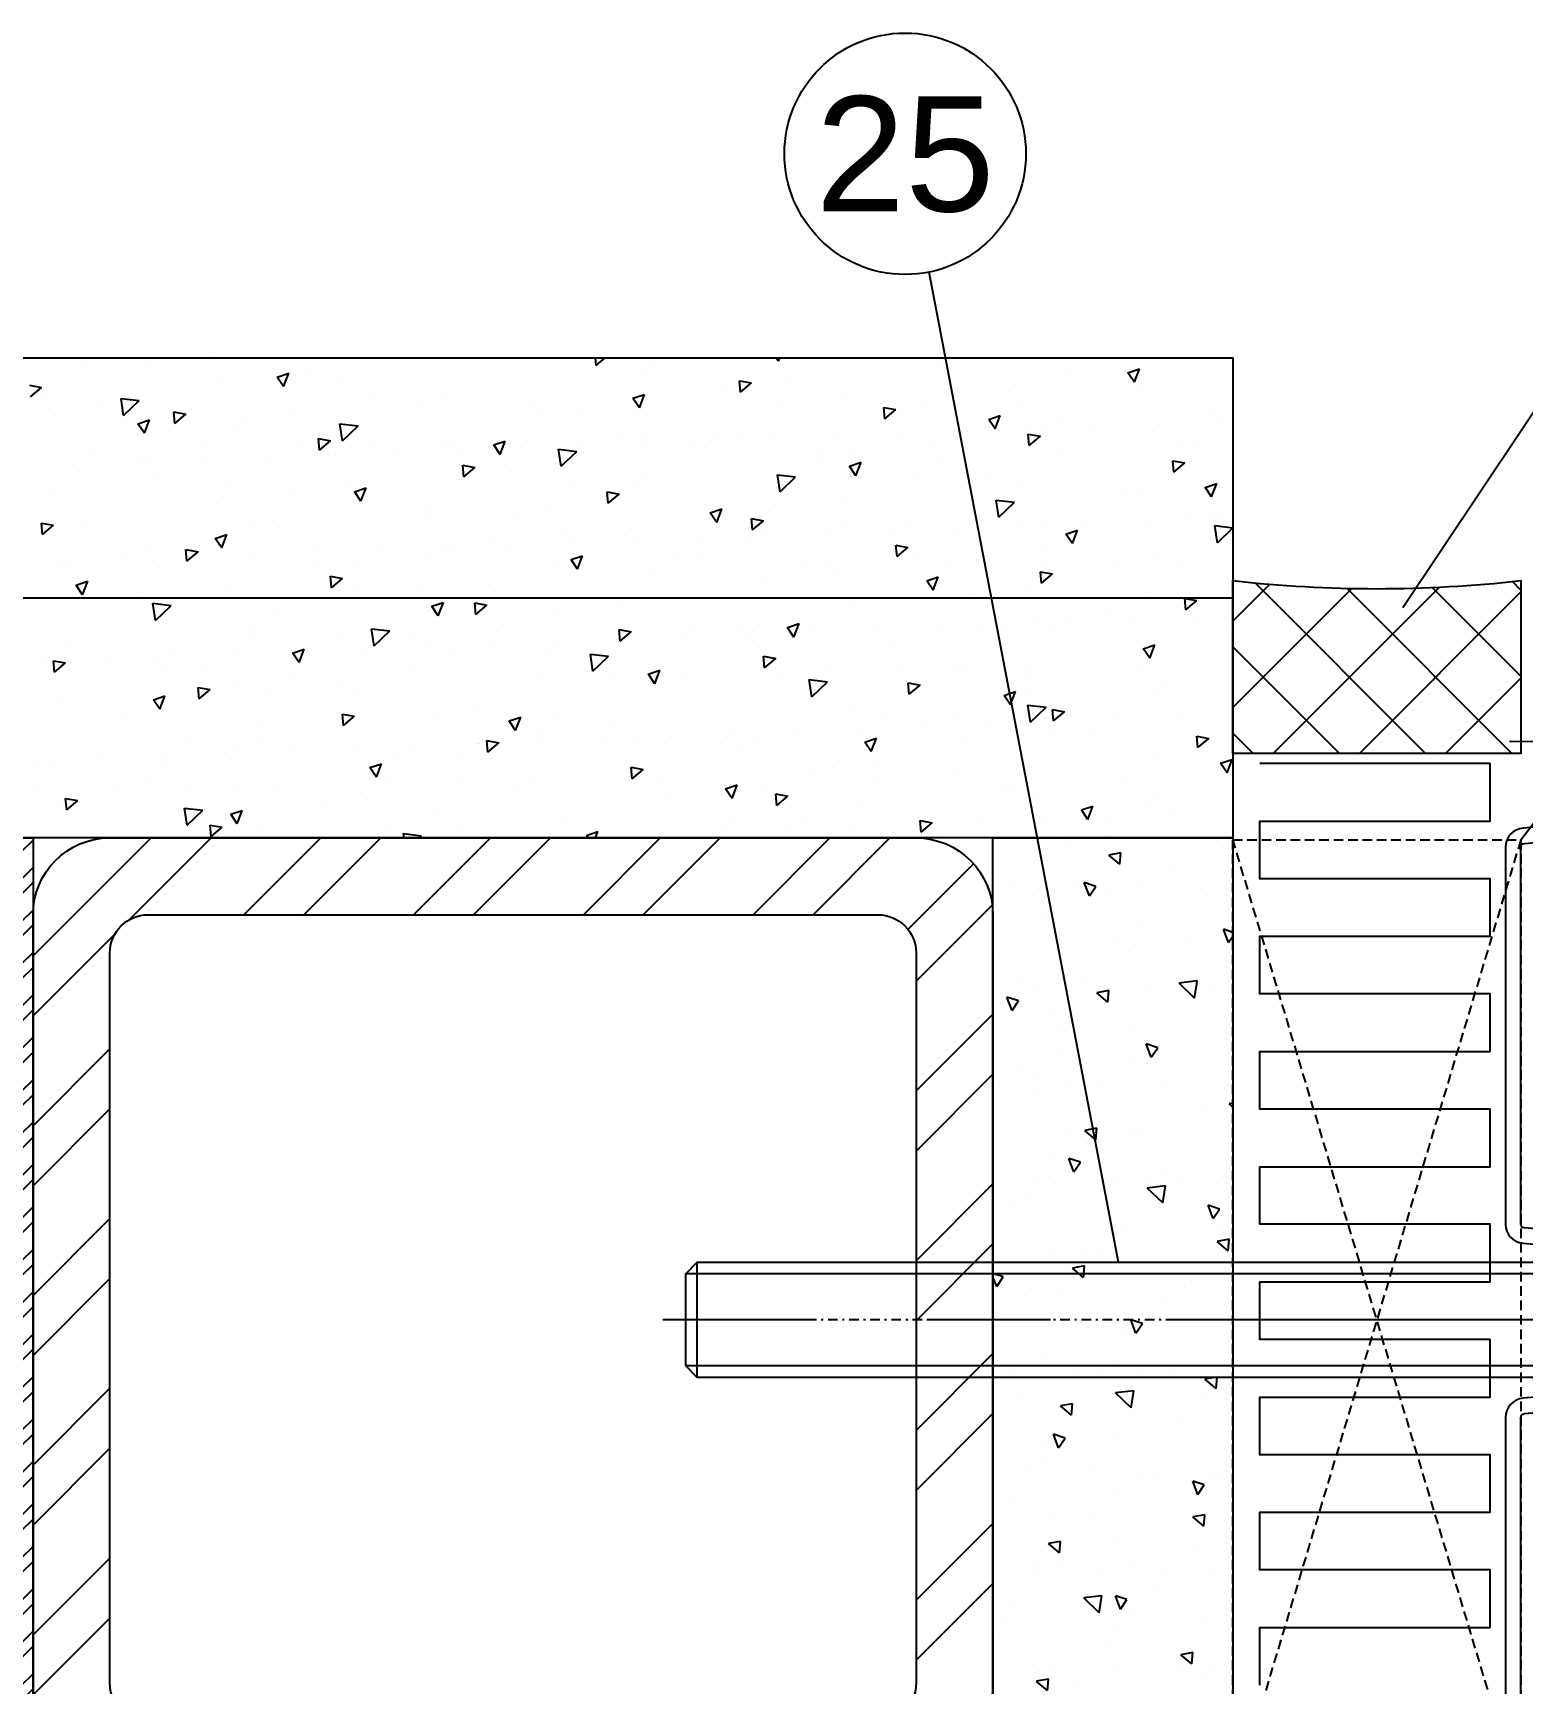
# Model space of a CAD drawing. Header units: millimetres. Extents: x -1821 to 14707, y -2864 to 1473.
# Drawn here: x 6688.3 to 6766, y -1244.8 to -1158.8 of the extents above; entities that cross this region are included whole.
import ezdxf
from ezdxf.enums import TextEntityAlignment as Align

# ---------------------------------------------------------------- set-up
doc = ezdxf.new("R2010")
doc.units = ezdxf.units.MM
for name, pattern in [('AUSGEZOGEN', [0]), ('CENTER', [50.8, 31.75, -6.35, 6.35, -6.35]), ('DASHDOT', [1, 0.5, -0.25, 0, -0.25]), ('GESTRICHELT', [0.75, 0.5, -0.25]), ('VERDECKT', [9.525, 6.35, -3.175])]:
    doc.linetypes.add(name, pattern=pattern)
for name, color, linetype in [('00TXT', 7, 'AUSGEZOGEN'), ('CENT_18', 3, 'CENTER'), ('CENT_25', 2, 'DASHDOT'), ('CONST18', 3, 'Continuous'), ('CONST25', 2, 'Continuous'), ('CONST35', 7, 'Continuous'), ('DICHT_PAR', 3, 'Continuous'), ('HIDE_18', 3, 'VERDECKT'), ('HIDE_25', 2, 'GESTRICHELT')]:
    doc.layers.add(name, color=color, linetype=linetype)
doc.styles.add('SWISS', font='swiss.ttf')

# ---------------------------------------------------------------- blocks, each defined once
blk = doc.blocks.new('*X26')
at = {"color": 0}
for p, q in [((385.679, 70.815), (381.679, 74.815)), ((388.804, 70.815), (384.804, 74.815)), ((394.518, 70.815), (390.518, 74.815)), ((397.643, 70.815), (393.643, 74.815)), ((403.357, 70.815), (399.357, 74.815)), ((406.482, 70.815), (402.482, 74.815)), ((412.196, 70.815), (408.196, 74.815)), ((415.321, 70.815), (411.321, 74.815)), ((421.295, 70.554), (417.035, 74.815)), ((426.308, 68.667), (420.16, 74.815)), ((380.733, 70.048), (377.314, 73.467)), ((380.308, 67.347), (376.34, 71.316)), ((426.308, 65.542), (422.047, 69.802)), ((380.308, 61.634), (376.308, 65.634)), ((426.308, 59.828), (422.308, 63.828)), ((380.308, 58.509), (376.308, 62.509)), ((426.308, 56.703), (422.308, 60.703)), ((380.308, 52.795), (376.308, 56.795)), ((426.308, 50.989), (422.308, 54.989)), ((380.308, 49.67), (376.308, 53.67)), ((426.308, 47.864), (422.308, 51.864)), ((380.308, 43.956), (376.308, 47.956)), ((426.308, 42.15), (422.308, 46.15)), ((380.308, 40.831), (376.308, 44.831)), ((426.308, 39.025), (422.308, 43.025)), ((380.308, 35.117), (376.308, 39.117)), ((426.308, 33.311), (422.308, 37.311)), ((380.308, 31.992), (376.308, 35.992)), ((426.308, 30.186), (422.308, 34.186)), ((381.771, 24.815), (376.308, 30.278)), ((424.96, 25.821), (421.541, 29.24)), ((387.485, 24.815), (383.485, 28.815)), ((390.61, 24.815), (386.61, 28.815)), ((396.324, 24.815), (392.324, 28.815)), ((399.449, 24.815), (395.449, 28.815)), ((405.163, 24.815), (401.163, 28.815)), ((408.288, 24.815), (404.288, 28.815)), ((414.002, 24.815), (410.002, 28.815)), ((417.127, 24.815), (413.127, 28.815)), ((422.809, 24.847), (418.84, 28.815))]:
    blk.add_line(p, q, dxfattribs=at)
blk = doc.blocks.new('*X30')
at = {"color": 0}
for p, q in [((246.09, 86.341), (246.09, 86.341)), ((249.44, 86.326), (249.415, 86.393)), ((249.44, 86.326), (249.485, 86.393)), ((253.242, 86.232), (253.051, 86.393)), ((253.242, 86.232), (253.256, 86.393)), ((261.184, 86.354), (261.184, 86.354)), ((242.028, 85.885), (241.921, 86.165)), ((242.163, 86.084), (241.921, 86.165)), ((241.949, 86.092), (241.949, 86.092)), ((242.028, 85.885), (242.163, 86.084)), ((243.395, 86.041), (243.395, 86.041)), ((251.998, 86.285), (251.998, 86.285)), ((252.302, 86.123), (252.302, 86.123)), ((259.222, 86.066), (259.222, 86.066)), ((259.752, 85.794), (259.645, 86.074)), ((259.887, 85.993), (259.645, 86.074)), ((259.752, 85.794), (259.886, 85.993)), ((262.516, 86.305), (262.516, 86.305)), ((263.847, 86.257), (263.847, 86.257)), ((241.923, 85.781), (241.923, 85.781)), ((244.504, 85.845), (244.504, 85.845)), ((249.174, 85.873), (249.174, 85.873)), ((250.254, 85.916), (250.003, 85.87)), ((250.233, 85.677), (250.003, 85.87)), ((250.233, 85.677), (250.254, 85.916)), ((250.62, 85.822), (250.62, 85.822)), ((256.398, 85.654), (256.398, 85.654)), ((258.502, 85.888), (258.502, 85.888)), ((261.084, 85.952), (261.084, 85.952)), ((264.714, 85.669), (264.714, 85.669)), ((265.047, 85.822), (264.796, 85.776)), ((265.026, 85.583), (264.796, 85.776)), ((244.386, 85.376), (244.386, 85.376)), ((246.351, 85.452), (246.351, 85.452)), ((247.245, 85.361), (246.995, 85.315)), ((247.224, 85.122), (246.995, 85.315)), ((247.224, 85.122), (247.245, 85.361)), ((248.134, 85.562), (248.134, 85.562)), ((249.451, 85.365), (249.451, 85.365)), ((252.341, 85.353), (252.233, 85.633)), ((252.475, 85.552), (252.233, 85.633)), ((252.341, 85.353), (252.475, 85.552)), ((254.335, 85.327), (254.335, 85.327)), ((254.516, 85.353), (254.516, 85.353)), ((256.916, 85.392), (256.916, 85.392)), ((257.844, 85.603), (257.844, 85.603)), ((259.582, 85.341), (259.582, 85.341)), ((263.141, 85.55), (262.761, 85.506)), ((263.086, 85.194), (262.761, 85.506)), ((263.086, 85.194), (263.141, 85.55)), ((263.623, 85.435), (263.623, 85.435)), ((264.647, 85.329), (264.647, 85.329)), ((240.179, 85.055), (240.179, 85.055)), ((240.337, 85.285), (240.337, 85.285)), ((241.511, 85.006), (241.511, 85.006)), ((242.842, 84.957), (242.842, 84.957)), ((243.527, 85.04), (243.527, 85.04)), ((243.967, 85.002), (243.967, 85.002)), ((244.929, 84.912), (244.821, 85.192)), ((245.063, 85.111), (244.821, 85.192)), ((244.929, 84.912), (245.063, 85.111)), ((244.973, 84.989), (244.973, 84.989)), ((253.575, 85.233), (253.575, 85.233)), ((258.582, 85.019), (258.203, 84.975)), ((258.527, 84.664), (258.203, 84.975)), ((258.527, 84.664), (258.582, 85.02)), ((260.546, 85.109), (260.546, 85.109)), ((260.8, 85.014), (260.8, 85.014)), ((262.038, 85.267), (261.787, 85.221)), ((262.017, 85.028), (261.787, 85.221)), ((262.017, 85.028), (262.038, 85.267)), ((262.653, 84.821), (262.545, 85.101)), ((262.787, 85.02), (262.545, 85.101)), ((262.653, 84.821), (262.787, 85.02)), ((240.704, 84.618), (240.704, 84.618)), ((244.237, 84.806), (243.986, 84.76)), ((244.216, 84.567), (243.986, 84.76)), ((244.174, 84.909), (244.174, 84.909)), ((244.216, 84.567), (244.237, 84.806)), ((245.505, 84.86), (245.505, 84.86)), ((246.837, 84.812), (246.837, 84.812)), ((248.168, 84.763), (248.168, 84.763)), ((249.5, 84.714), (249.5, 84.714)), ((250.167, 84.767), (250.167, 84.767)), ((250.751, 84.821), (250.751, 84.821)), ((250.832, 84.666), (250.832, 84.666)), ((252.163, 84.617), (252.163, 84.617)), ((252.197, 84.77), (252.197, 84.77)), ((252.749, 84.831), (252.749, 84.831)), ((255.241, 84.38), (255.134, 84.66)), ((255.375, 84.579), (255.134, 84.66)), ((259.029, 84.712), (258.779, 84.666)), ((259.008, 84.473), (258.779, 84.666)), ((259.008, 84.473), (259.029, 84.712)), ((241.121, 84.583), (241.121, 84.583)), ((243.508, 84.418), (243.508, 84.418)), ((246.186, 84.571), (246.186, 84.571)), ((247.929, 84.399), (247.929, 84.399)), ((248.573, 84.406), (248.573, 84.406)), ((248.581, 84.27), (248.581, 84.27)), ((251.252, 84.56), (251.252, 84.56)), ((253.495, 84.568), (253.495, 84.568)), ((253.638, 84.394), (253.638, 84.394)), ((254.024, 84.489), (253.644, 84.445)), ((253.969, 84.134), (253.644, 84.445)), ((253.969, 84.134), (254.024, 84.489)), ((254.826, 84.52), (254.826, 84.52)), ((255.241, 84.38), (255.375, 84.579)), ((256.158, 84.471), (256.158, 84.471)), ((256.317, 84.548), (256.317, 84.548)), ((256.379, 84.548), (256.379, 84.548)), ((257.489, 84.422), (257.489, 84.422)), ((257.976, 84.602), (257.976, 84.602)), ((258.703, 84.383), (258.703, 84.383)), ((258.821, 84.374), (258.821, 84.374)), ((259.422, 84.551), (259.422, 84.551)), ((260.153, 84.325), (260.153, 84.325)), ((261.382, 84.536), (261.382, 84.536)), ((261.484, 84.277), (261.484, 84.277)), ((262.58, 84.313), (262.58, 84.313)), ((263.769, 84.371), (263.769, 84.371)), ((241.228, 84.251), (240.977, 84.205)), ((241.207, 84.012), (240.977, 84.205)), ((241.207, 84.012), (241.228, 84.251)), ((245.105, 83.988), (245.105, 83.988)), ((246, 84.206), (246, 84.206)), ((246.551, 83.937), (246.551, 83.937)), ((247.83, 83.939), (247.722, 84.219)), ((247.964, 84.137), (247.722, 84.219)), ((247.83, 83.939), (247.964, 84.138)), ((249.465, 83.959), (249.085, 83.915)), ((249.41, 83.603), (249.465, 83.959)), ((252.211, 83.988), (252.211, 83.988)), ((255.153, 84.18), (255.153, 84.18)), ((256.021, 84.157), (255.77, 84.111)), ((256, 83.918), (255.77, 84.111)), ((256, 83.918), (256.021, 84.157)), ((262.378, 83.961), (262.378, 83.961)), ((262.816, 84.228), (262.816, 84.228)), ((264.147, 84.179), (264.147, 84.179)), ((240.418, 83.498), (240.31, 83.778)), ((240.552, 83.696), (240.31, 83.777)), ((240.418, 83.498), (240.552, 83.697)), ((241.833, 83.645), (241.833, 83.645)), ((244.414, 83.71), (244.414, 83.71)), ((249.41, 83.603), (249.085, 83.915)), ((252.329, 83.769), (252.329, 83.769)), ((253.012, 83.602), (252.761, 83.556)), ((252.991, 83.363), (253.012, 83.602)), ((253.775, 83.718), (253.775, 83.718)), ((258.142, 83.407), (258.034, 83.687)), ((258.276, 83.605), (258.034, 83.686)), ((258.142, 83.407), (258.276, 83.606)), ((258.412, 83.752), (258.412, 83.752)), ((260.993, 83.817), (260.993, 83.817)), ((242.282, 83.566), (242.282, 83.566)), ((244.907, 83.429), (244.527, 83.384)), ((244.852, 83.073), (244.527, 83.385)), ((244.852, 83.073), (244.907, 83.429)), ((248.044, 83.427), (248.044, 83.427)), ((249.506, 83.347), (249.506, 83.347)), ((250.73, 82.965), (250.623, 83.246)), ((250.864, 83.164), (250.623, 83.245)), ((252.991, 83.363), (252.761, 83.556)), ((256.826, 83.256), (256.826, 83.256)), ((259.553, 83.55), (259.553, 83.55)), ((260.999, 83.499), (260.999, 83.499)), ((264.624, 83.534), (264.624, 83.534)), ((240.348, 82.898), (239.974, 82.855)), ((240.246, 83.149), (240.246, 83.149)), ((240.293, 82.543), (240.348, 82.898)), ((240.435, 83.034), (240.435, 83.034)), ((240.904, 83.103), (240.904, 83.103)), ((241.767, 82.986), (241.767, 82.986)), ((243.098, 82.937), (243.098, 82.937)), ((244.787, 83.044), (244.787, 83.044)), ((246.682, 82.935), (246.682, 82.935)), ((250.003, 83.047), (249.752, 83.001)), ((249.982, 82.808), (249.752, 83.001)), ((249.852, 83.032), (249.852, 83.032)), ((249.982, 82.808), (250.003, 83.047)), ((250.73, 82.965), (250.864, 83.164)), ((254.245, 83.192), (254.245, 83.192)), ((254.917, 83.02), (254.917, 83.02)), ((256.731, 83.128), (256.731, 83.128)), ((259.982, 83.008), (259.982, 83.008)), ((260.456, 82.973), (260.456, 82.973)), ((263.955, 82.909), (263.955, 82.909)), ((264.796, 82.953), (264.545, 82.907)), ((264.775, 82.714), (264.545, 82.907)), ((264.775, 82.714), (264.796, 82.953)), ((240.293, 82.543), (239.974, 82.849)), ((243.318, 82.524), (243.211, 82.804)), ((243.453, 82.723), (243.211, 82.804)), ((243.318, 82.524), (243.453, 82.723)), ((243.877, 82.867), (243.877, 82.867)), ((244.43, 82.888), (244.43, 82.888)), ((245.761, 82.84), (245.761, 82.84)), ((247.093, 82.791), (247.093, 82.791)), ((248.128, 82.884), (248.128, 82.884)), ((248.424, 82.742), (248.424, 82.742)), ((249.756, 82.694), (249.756, 82.694)), ((250.077, 82.631), (250.077, 82.631)), ((251.088, 82.645), (251.088, 82.645)), ((252.419, 82.597), (252.419, 82.597)), ((252.659, 82.696), (252.659, 82.696)), ((253.751, 82.548), (253.751, 82.548)), ((253.907, 82.716), (253.907, 82.716)), ((255.353, 82.665), (255.353, 82.665)), ((261.042, 82.433), (260.935, 82.713)), ((261.177, 82.632), (260.935, 82.713)), ((261.042, 82.433), (261.177, 82.632)), ((241.522, 82.25), (241.522, 82.25)), ((243.86, 82.514), (243.86, 82.514)), ((246.587, 82.239), (246.587, 82.239)), ((246.994, 82.492), (246.744, 82.446)), ((246.973, 82.253), (246.744, 82.446)), ((246.973, 82.253), (246.994, 82.492)), ((251.084, 82.295), (251.084, 82.295)), ((251.652, 82.227), (251.652, 82.227)), ((253.631, 81.992), (253.523, 82.272)), ((253.765, 82.191), (253.523, 82.272)), ((255.082, 82.499), (255.082, 82.499)), ((256.289, 82.413), (256.289, 82.413)), ((256.414, 82.451), (256.414, 82.451)), ((256.717, 82.215), (256.717, 82.215)), ((257.745, 82.402), (257.745, 82.402)), ((259.077, 82.353), (259.077, 82.353)), ((260.409, 82.305), (260.409, 82.305)), ((261.131, 82.497), (261.131, 82.497)), ((261.787, 82.398), (261.536, 82.352)), ((261.766, 82.159), (261.536, 82.352)), ((261.74, 82.256), (261.74, 82.256)), ((261.766, 82.159), (261.787, 82.398)), ((261.782, 82.203), (261.782, 82.203)), ((262.577, 82.447), (262.577, 82.447)), ((263.072, 82.207), (263.072, 82.207)), ((241.036, 82.102), (241.036, 82.102)), ((242.481, 82.051), (242.481, 82.051)), ((243.986, 81.937), (243.735, 81.891)), ((243.965, 81.698), (243.735, 81.891)), ((243.908, 82.085), (243.908, 82.085)), ((243.965, 81.698), (243.986, 81.937)), ((245.91, 82.071), (245.91, 82.071)), ((248.26, 81.883), (248.26, 81.883)), ((248.491, 82.135), (248.491, 82.135)), ((248.973, 82.073), (248.973, 82.073)), ((253.631, 81.992), (253.765, 82.191)), ((254.039, 82.062), (254.039, 82.062)), ((258.308, 82.076), (258.308, 82.076)), ((259.104, 82.05), (259.104, 82.05)), ((262.489, 82.178), (262.489, 82.178)), ((264.169, 82.038), (264.169, 82.038)), ((264.403, 82.159), (264.403, 82.159)), ((244.324, 81.575), (244.324, 81.575)), ((246.219, 81.551), (246.112, 81.831)), ((246.353, 81.75), (246.112, 81.831)), ((246.219, 81.551), (246.353, 81.75)), ((249.706, 81.832), (249.706, 81.832)), ((252.121, 81.852), (252.121, 81.852)), ((255.484, 81.664), (255.484, 81.664)), ((256.93, 81.613), (256.93, 81.613)), ((258.322, 81.617), (258.322, 81.617)), ((258.778, 81.843), (258.528, 81.797)), ((258.757, 81.604), (258.528, 81.797)), ((258.757, 81.604), (258.778, 81.843)), ((260.903, 81.682), (260.903, 81.682)), ((263.943, 81.46), (263.835, 81.74)), ((264.077, 81.659), (263.836, 81.74)), ((263.943, 81.46), (264.077, 81.659)), ((241.742, 81.51), (241.742, 81.51)), ((245.437, 81.461), (245.437, 81.461)), ((262.709, 81.445), (262.709, 81.445)), ((264.155, 81.394), (264.155, 81.394)), ((264.533, 81.399), (264.533, 81.399))]:
    blk.add_line(p, q, dxfattribs=at)
blk = doc.blocks.new('*X27')
at = {"color": 0}
for p, q in [((240.977, 81.382), (240.726, 81.336)), ((240.956, 81.143), (240.726, 81.336)), ((240.956, 81.143), (240.977, 81.382)), ((247.954, 81.292), (247.954, 81.292)), ((252.662, 81.242), (252.662, 81.242)), ((255.77, 81.288), (255.519, 81.242)), ((255.749, 81.049), (255.519, 81.242)), ((255.749, 81.049), (255.77, 81.288)), ((256.531, 81.019), (256.424, 81.299)), ((256.666, 81.218), (256.424, 81.299)), ((256.531, 81.019), (256.666, 81.218)), ((262.479, 81.281), (262.099, 81.237)), ((262.424, 80.925), (262.099, 81.237)), ((262.424, 80.925), (262.479, 81.281)), ((240.156, 81.014), (240.156, 81.014)), ((240.717, 80.981), (240.717, 80.981)), ((242.048, 80.932), (242.048, 80.932)), ((242.613, 81.05), (242.613, 81.05)), ((243.38, 80.883), (243.38, 80.883)), ((244.059, 80.999), (244.059, 80.999)), ((244.711, 80.835), (244.711, 80.835)), ((249.12, 80.578), (249.012, 80.858)), ((249.254, 80.777), (249.012, 80.858)), ((249.838, 80.831), (249.838, 80.831)), ((254.154, 81.057), (254.154, 81.057)), ((256.736, 81.121), (256.736, 81.121)), ((259.886, 81.024), (259.886, 81.024)), ((260.366, 80.838), (260.366, 80.838)), ((240.122, 80.723), (240.122, 80.723)), ((243.786, 80.731), (243.786, 80.731)), ((245.187, 80.711), (245.187, 80.711)), ((246.043, 80.786), (246.043, 80.786)), ((247.375, 80.737), (247.375, 80.737)), ((248.706, 80.689), (248.706, 80.689)), ((249.12, 80.578), (249.254, 80.777)), ((249.987, 80.496), (249.987, 80.496)), ((250.038, 80.64), (250.038, 80.64)), ((250.252, 80.699), (250.252, 80.699)), ((251.283, 80.78), (251.283, 80.78)), ((251.369, 80.591), (251.369, 80.591)), ((252.761, 80.733), (252.51, 80.687)), ((252.74, 80.494), (252.51, 80.687)), ((252.568, 80.56), (252.568, 80.56)), ((252.701, 80.543), (252.701, 80.543)), ((252.74, 80.494), (252.761, 80.733)), ((254.032, 80.494), (254.032, 80.494)), ((255.317, 80.687), (255.317, 80.687)), ((257.062, 80.612), (257.062, 80.612)), ((257.865, 80.395), (257.54, 80.707)), ((257.92, 80.751), (257.541, 80.706)), ((257.865, 80.395), (257.92, 80.751)), ((258.508, 80.561), (258.508, 80.561)), ((260.382, 80.676), (260.382, 80.676)), ((241.708, 80.137), (241.6, 80.417)), ((241.842, 80.335), (241.601, 80.417)), ((241.708, 80.137), (241.842, 80.336)), ((247.015, 80.409), (247.015, 80.409)), ((249.752, 80.178), (249.501, 80.132)), ((249.731, 79.939), (249.752, 80.178)), ((253.362, 80.22), (252.982, 80.176)), ((253.307, 79.865), (252.982, 80.176)), ((253.307, 79.865), (253.362, 80.22)), ((254.239, 80.19), (254.239, 80.19)), ((255.364, 80.446), (255.364, 80.446)), ((256.198, 80.278), (256.198, 80.278)), ((256.696, 80.397), (256.696, 80.397)), ((258.027, 80.348), (258.027, 80.348)), ((259.432, 80.046), (259.324, 80.326)), ((259.566, 80.244), (259.324, 80.326)), ((259.359, 80.3), (259.359, 80.3)), ((259.432, 80.046), (259.566, 80.245)), ((260.69, 80.251), (260.69, 80.251)), ((262.022, 80.202), (262.022, 80.202)), ((263.353, 80.154), (263.353, 80.154)), ((264.286, 80.393), (264.286, 80.393)), ((241.922, 79.918), (241.922, 79.918)), ((244.191, 79.997), (244.191, 79.997)), ((245.637, 79.946), (245.637, 79.946)), ((245.82, 79.935), (245.82, 79.935)), ((246.987, 79.906), (246.987, 79.906)), ((248.401, 80), (248.401, 80)), ((249.731, 79.939), (249.501, 80.132)), ((252.02, 79.605), (251.913, 79.885)), ((252.155, 79.803), (251.913, 79.884)), ((252.02, 79.605), (252.154, 79.804)), ((252.052, 79.894), (252.052, 79.894)), ((257.118, 79.882), (257.118, 79.882)), ((261.464, 79.971), (261.464, 79.971)), ((262.183, 79.87), (262.183, 79.87)), ((262.399, 80.042), (262.399, 80.042)), ((264.545, 80.084), (264.294, 80.038)), ((264.524, 79.845), (264.294, 80.038)), ((264.524, 79.845), (264.545, 80.084)), ((264.685, 80.105), (264.685, 80.105)), ((241.368, 79.576), (241.368, 79.576)), ((244.309, 79.753), (244.309, 79.753)), ((246.743, 79.623), (246.493, 79.577)), ((246.722, 79.384), (246.493, 79.577)), ((246.722, 79.384), (246.743, 79.623)), ((248.803, 79.69), (248.423, 79.646)), ((248.748, 79.334), (248.423, 79.646)), ((248.748, 79.334), (248.803, 79.69)), ((249.374, 79.741), (249.374, 79.741)), ((251.415, 79.778), (251.415, 79.778)), ((252.031, 79.717), (252.031, 79.717)), ((252.861, 79.727), (252.861, 79.727)), ((254.439, 79.729), (254.439, 79.729)), ((258.232, 79.482), (258.232, 79.482)), ((258.64, 79.559), (258.64, 79.559)), ((259.504, 79.717), (259.504, 79.717)), ((260.086, 79.509), (260.086, 79.509)), ((260.813, 79.546), (260.813, 79.546)), ((261.536, 79.529), (261.285, 79.483)), ((261.515, 79.29), (261.285, 79.483)), ((261.515, 79.29), (261.536, 79.529)), ((264.569, 79.705), (264.569, 79.705)), ((239.99, 79.113), (239.99, 79.113)), ((241.652, 79.375), (241.652, 79.375)), ((244.245, 79.16), (243.865, 79.115)), ((244.19, 78.804), (243.865, 79.116)), ((244.19, 78.804), (244.245, 79.16)), ((244.233, 79.439), (244.233, 79.439)), ((244.609, 79.163), (244.501, 79.444)), ((244.743, 79.362), (244.501, 79.443)), ((244.609, 79.163), (244.743, 79.362)), ((247.864, 79.156), (247.864, 79.156)), ((248.593, 79.357), (248.593, 79.357)), ((255.817, 79.138), (255.817, 79.138)), ((262.333, 79.072), (262.225, 79.352)), ((262.467, 79.271), (262.225, 79.352)), ((262.333, 79.072), (262.467, 79.271)), ((264.443, 79.263), (264.443, 79.263)), ((240.066, 78.879), (240.066, 78.879)), ((241.017, 78.903), (241.017, 78.903)), ((242.348, 78.854), (242.348, 78.854)), ((243.735, 79.068), (243.484, 79.022)), ((243.714, 78.829), (243.484, 79.022)), ((243.68, 78.806), (243.68, 78.806)), ((243.714, 78.829), (243.735, 79.068)), ((245.769, 78.945), (245.769, 78.945)), ((247.214, 78.894), (247.214, 78.894)), ((254.064, 78.921), (254.064, 78.921)), ((254.921, 78.631), (254.813, 78.911)), ((255.055, 78.83), (254.813, 78.911)), ((254.921, 78.631), (255.055, 78.83)), ((256.646, 78.986), (256.646, 78.986)), ((258.527, 78.974), (258.277, 78.928)), ((258.506, 78.735), (258.277, 78.928)), ((258.506, 78.735), (258.527, 78.974)), ((263.041, 78.919), (263.041, 78.919)), ((240.726, 78.513), (240.475, 78.467)), ((240.705, 78.274), (240.475, 78.467)), ((240.705, 78.274), (240.726, 78.513)), ((242.946, 78.523), (242.946, 78.523)), ((243.696, 78.596), (243.696, 78.596)), ((245.011, 78.757), (245.011, 78.757)), ((246.343, 78.708), (246.343, 78.708)), ((247.509, 78.19), (247.402, 78.47)), ((247.643, 78.389), (247.402, 78.47)), ((247.674, 78.66), (247.674, 78.66)), ((249.006, 78.611), (249.006, 78.611)), ((250.338, 78.563), (250.338, 78.563)), ((251.669, 78.514), (251.669, 78.514)), ((252.478, 78.425), (252.478, 78.425)), ((252.993, 78.726), (252.993, 78.726)), ((253.001, 78.465), (253.001, 78.465)), ((254.439, 78.675), (254.439, 78.675)), ((255.519, 78.419), (255.268, 78.373)), ((255.498, 78.18), (255.519, 78.419)), ((260.217, 78.507), (260.217, 78.507)), ((260.276, 78.703), (260.276, 78.703)), ((261.663, 78.456), (261.663, 78.456)), ((240.122, 78.112), (240.122, 78.112)), ((240.522, 78.39), (240.522, 78.39)), ((245.587, 78.378), (245.587, 78.378)), ((247.509, 78.19), (247.643, 78.389)), ((249.897, 78.361), (249.897, 78.361)), ((250.17, 78.304), (250.17, 78.304)), ((250.653, 78.366), (250.653, 78.366)), ((254.332, 78.417), (254.332, 78.417)), ((255.498, 78.18), (255.268, 78.373)), ((255.664, 78.368), (255.664, 78.368)), ((255.718, 78.355), (255.718, 78.355)), ((256.108, 78.142), (256.108, 78.142)), ((256.995, 78.319), (256.995, 78.319)), ((257.395, 78.086), (257.395, 78.086)), ((258.327, 78.271), (258.327, 78.271)), ((259.659, 78.222), (259.659, 78.222)), ((260.783, 78.343), (260.783, 78.343)), ((260.99, 78.173), (260.99, 78.173)), ((262.322, 78.125), (262.322, 78.125)), ((263.653, 78.076), (263.653, 78.076)), ((240.097, 77.749), (239.99, 78.029)), ((240.232, 77.948), (239.99, 78.029)), ((240.097, 77.749), (240.232, 77.948)), ((241.568, 78.061), (241.568, 78.061)), ((245.729, 77.8), (245.729, 77.8)), ((247.346, 77.893), (247.346, 77.893)), ((248.311, 77.865), (248.311, 77.865)), ((248.792, 77.842), (248.792, 77.842)), ((252.51, 77.864), (252.259, 77.818)), ((252.489, 77.625), (252.259, 77.818)), ((252.489, 77.625), (252.51, 77.864)), ((257.821, 77.658), (257.714, 77.938)), ((257.956, 77.857), (257.714, 77.938)), ((257.821, 77.658), (257.956, 77.857)), ((262.309, 77.907), (262.309, 77.907)), ((264.619, 77.867), (264.619, 77.867)), ((264.89, 77.971), (264.89, 77.971)), ((242.322, 77.585), (242.322, 77.585)), ((244.524, 77.471), (244.524, 77.471)), ((244.709, 77.42), (244.709, 77.42)), ((247.388, 77.573), (247.388, 77.573)), ((249.774, 77.408), (249.774, 77.408)), ((250.41, 77.217), (250.302, 77.497)), ((250.544, 77.416), (250.302, 77.497)), ((250.41, 77.217), (250.544, 77.416)), ((251.941, 77.582), (251.941, 77.582)), ((252.453, 77.561), (252.453, 77.561)), ((254.571, 77.674), (254.571, 77.674)), ((254.839, 77.396), (254.839, 77.396)), ((256.016, 77.623), (256.016, 77.623)), ((257.518, 77.55), (257.518, 77.55)), ((260.723, 77.411), (260.723, 77.411)), ((261.795, 77.455), (261.795, 77.455)), ((262.583, 77.538), (262.583, 77.538)), ((263.241, 77.404), (263.241, 77.404)), ((241.562, 77.24), (241.562, 77.24)), ((241.7, 77.059), (241.7, 77.059)), ((242.998, 76.776), (242.891, 77.056)), ((243.132, 76.975), (242.891, 77.056)), ((244.143, 77.304), (244.143, 77.304)), ((249.501, 77.309), (249.25, 77.263)), ((249.48, 77.07), (249.25, 77.263)), ((249.48, 77.07), (249.501, 77.309)), ((251.748, 77.252), (251.748, 77.252)), ((258.141, 77.346), (258.141, 77.346)), ((259.905, 77.384), (259.905, 77.384)), ((264.294, 77.215), (264.043, 77.169)), ((264.273, 76.976), (264.043, 77.169)), ((264.273, 76.976), (264.294, 77.215)), ((264.353, 77.128), (264.353, 77.128)), ((264.97, 77.373), (264.97, 77.373)), ((239.976, 76.743), (239.976, 76.743)), ((241.273, 76.883), (241.273, 76.883)), ((242.604, 76.834), (242.604, 76.834)), ((242.998, 76.776), (243.132, 76.975)), ((243.145, 77.008), (243.145, 77.008)), ((243.936, 76.785), (243.936, 76.785)), ((245.267, 76.737), (245.267, 76.737)), ((246.492, 76.754), (246.242, 76.708)), ((246.471, 76.515), (246.242, 76.708)), ((246.471, 76.515), (246.492, 76.754)), ((247.773, 77.021), (247.773, 77.021)), ((248.924, 76.84), (248.924, 76.84)), ((250.37, 76.79), (250.37, 76.79)), ((253.974, 76.786), (253.974, 76.786)), ((256.555, 76.85), (256.555, 76.85)), ((258.972, 77.033), (258.972, 77.033)), ((260.722, 76.685), (260.615, 76.965)), ((260.856, 76.884), (260.615, 76.965)), ((260.722, 76.685), (260.856, 76.884)), ((261.817, 77.012), (261.437, 76.968)), ((261.762, 76.656), (261.437, 76.968)), ((261.762, 76.656), (261.817, 77.012)), ((243.606, 76.461), (243.606, 76.461)), ((246.101, 76.419), (246.101, 76.419)), ((246.599, 76.688), (246.599, 76.688)), ((247.93, 76.639), (247.93, 76.639)), ((249.262, 76.591), (249.262, 76.591)), ((250.594, 76.542), (250.594, 76.542)), ((251.925, 76.493), (251.925, 76.493)), ((253.253, 76.393), (253.203, 76.524)), ((253.445, 76.442), (253.203, 76.524)), ((253.257, 76.445), (253.257, 76.445)), ((253.411, 76.393), (253.445, 76.443)), ((254.588, 76.396), (254.588, 76.396)), ((256.148, 76.622), (256.148, 76.622)), ((257.258, 76.482), (256.878, 76.437)), ((256.925, 76.393), (256.878, 76.438)), ((257.244, 76.393), (257.258, 76.482)), ((257.594, 76.571), (257.594, 76.571)), ((260.185, 76.568), (260.185, 76.568)), ((261.285, 76.66), (261.034, 76.613)), ((261.264, 76.421), (261.034, 76.614)), ((261.264, 76.421), (261.285, 76.66)), ((263.373, 76.403), (263.373, 76.403))]:
    blk.add_line(p, q, dxfattribs=at)
blk = doc.blocks.new('*X31')
at = {"color": 0}
for p, q in [((335.049, 157.388), (335.091, 157.431)), ((335.423, 157.191), (335.663, 157.431)), ((335.735, 157.191), (335.975, 157.431)), ((336.307, 157.191), (336.547, 157.431)), ((336.619, 157.191), (336.859, 157.431)), ((337.191, 157.191), (337.431, 157.431)), ((337.503, 157.191), (337.743, 157.431)), ((338.074, 157.191), (338.314, 157.431)), ((338.387, 157.191), (338.627, 157.431)), ((338.958, 157.191), (339.198, 157.431)), ((339.271, 157.191), (339.511, 157.431)), ((339.842, 157.191), (340.082, 157.431)), ((340.155, 157.191), (340.395, 157.431)), ((340.726, 157.191), (340.966, 157.431)), ((341.039, 157.191), (341.279, 157.431)), ((341.61, 157.191), (341.85, 157.431)), ((341.923, 157.191), (342.163, 157.431)), ((342.494, 157.191), (342.734, 157.431)), ((342.806, 157.191), (343.046, 157.431)), ((343.378, 157.191), (343.618, 157.431)), ((343.69, 157.191), (343.93, 157.431)), ((344.262, 157.191), (344.502, 157.431)), ((344.574, 157.191), (344.814, 157.431)), ((345.146, 157.191), (345.386, 157.431)), ((345.458, 157.191), (345.698, 157.431)), ((346.029, 157.191), (346.269, 157.431)), ((346.342, 157.191), (346.582, 157.431)), ((346.913, 157.191), (347.153, 157.431)), ((347.226, 157.191), (347.466, 157.431)), ((347.797, 157.191), (348.037, 157.431)), ((348.11, 157.191), (348.35, 157.431)), ((348.681, 157.191), (348.921, 157.431)), ((348.994, 157.191), (349.234, 157.431)), ((349.565, 157.191), (349.805, 157.431)), ((349.877, 157.191), (350.117, 157.431)), ((350.449, 157.191), (350.689, 157.431)), ((350.761, 157.191), (351.001, 157.431)), ((351.333, 157.191), (351.573, 157.431)), ((351.599, 157.145), (351.839, 157.385)), ((351.599, 156.573), (351.839, 156.813)), ((351.599, 156.261), (351.839, 156.501)), ((351.599, 155.689), (351.839, 155.929)), ((351.599, 155.377), (351.839, 155.617)), ((351.599, 154.805), (351.839, 155.045)), ((351.599, 154.493), (351.839, 154.733)), ((351.599, 153.922), (351.839, 154.162)), ((351.599, 153.609), (351.839, 153.849)), ((351.599, 153.038), (351.839, 153.278)), ((351.599, 152.725), (351.839, 152.965)), ((351.599, 152.154), (351.839, 152.394)), ((351.599, 151.841), (351.839, 152.081)), ((351.599, 151.27), (351.839, 151.51)), ((351.599, 150.957), (351.839, 151.197)), ((351.599, 150.386), (351.839, 150.626)), ((351.599, 150.074), (351.839, 150.314)), ((351.599, 149.502), (351.839, 149.742)), ((351.599, 149.19), (351.839, 149.43)), ((351.599, 148.618), (351.839, 148.858)), ((351.599, 148.306), (351.839, 148.546)), ((351.599, 147.734), (351.839, 147.974)), ((351.599, 147.422), (351.839, 147.662)), ((351.599, 146.851), (351.839, 147.091)), ((351.599, 146.538), (351.839, 146.778)), ((351.599, 145.967), (351.839, 146.207)), ((351.599, 145.654), (351.839, 145.894)), ((351.599, 145.083), (351.839, 145.323)), ((351.599, 144.77), (351.839, 145.01)), ((351.599, 144.199), (351.839, 144.439)), ((351.599, 143.886), (351.839, 144.126)), ((351.599, 143.315), (351.839, 143.555)), ((351.599, 143.002), (351.839, 143.242)), ((351.599, 142.431), (351.839, 142.671)), ((351.599, 142.119), (351.839, 142.359)), ((351.599, 141.547), (351.839, 141.787)), ((351.599, 141.235), (351.839, 141.475)), ((351.599, 140.663), (351.839, 140.903)), ((351.599, 140.351), (351.839, 140.591)), ((351.599, 139.779), (351.839, 140.019)), ((351.599, 139.467), (351.839, 139.707)), ((351.599, 138.896), (351.839, 139.136)), ((351.599, 138.583), (351.839, 138.823)), ((351.599, 138.012), (351.839, 138.252)), ((351.599, 137.699), (351.839, 137.939)), ((337.09, 137.644), (337.116, 137.671)), ((337.189, 137.431), (337.429, 137.671)), ((337.76, 137.431), (338, 137.671)), ((338.072, 137.431), (338.312, 137.671)), ((338.644, 137.431), (338.884, 137.671)), ((338.956, 137.431), (339.196, 137.671)), ((339.528, 137.431), (339.768, 137.671)), ((339.84, 137.431), (340.08, 137.671)), ((340.412, 137.431), (340.652, 137.671)), ((340.724, 137.431), (340.964, 137.671)), ((341.295, 137.431), (341.535, 137.671)), ((341.608, 137.431), (341.848, 137.671)), ((342.179, 137.431), (342.419, 137.671)), ((342.492, 137.431), (342.732, 137.671)), ((343.063, 137.431), (343.303, 137.671)), ((343.376, 137.431), (343.616, 137.671)), ((343.947, 137.431), (344.187, 137.671)), ((344.26, 137.431), (344.5, 137.671)), ((344.831, 137.431), (345.071, 137.671)), ((345.144, 137.431), (345.384, 137.671)), ((345.715, 137.431), (345.955, 137.671)), ((346.027, 137.431), (346.267, 137.671)), ((346.599, 137.431), (346.839, 137.671)), ((346.911, 137.431), (347.151, 137.671)), ((347.483, 137.431), (347.723, 137.671)), ((347.795, 137.431), (348.035, 137.671)), ((348.367, 137.431), (348.607, 137.671)), ((348.679, 137.431), (348.919, 137.671)), ((349.25, 137.431), (349.49, 137.671)), ((349.563, 137.431), (349.803, 137.671)), ((350.134, 137.431), (350.374, 137.671)), ((350.447, 137.431), (350.687, 137.671)), ((351.018, 137.431), (351.258, 137.671)), ((351.331, 137.431), (351.571, 137.671))]:
    blk.add_line(p, q, dxfattribs=at)
blk = doc.blocks.new('*X25')
at = {"color": 0}
for p, q in [((77.72, 172.884), (77.72, 172.884)), ((84.35, 173.005), (84.35, 173.005)), ((85.015, 172.937), (85.015, 172.937)), ((102.51, 173.133), (103.019, 173.329)), ((102.51, 173.133), (103.007, 172.798)), ((103.007, 172.798), (103.185, 173.329)), ((103.164, 172.994), (103.164, 172.994)), ((113.247, 173.212), (113.247, 173.212)), ((119.593, 172.977), (119.593, 172.977)), ((78.059, 172.177), (78.059, 172.177)), ((80.563, 172.506), (80.563, 172.506)), ((80.711, 172.605), (80.711, 172.605)), ((86.05, 172.38), (86.05, 172.38)), ((91.388, 172.154), (91.388, 172.154)), ((98.113, 172.353), (98.113, 172.353)), ((106.932, 172.38), (106.932, 172.38)), ((113.761, 171.976), (113.761, 171.976)), ((116.881, 172.333), (117.581, 172.601)), ((116.881, 172.333), (117.378, 171.997)), ((117.378, 171.997), (117.581, 172.601)), ((123.615, 172.508), (123.615, 172.508)), ((77.482, 171.487), (77.482, 171.487)), ((79.183, 171.936), (79.183, 171.936)), ((82.82, 171.262), (82.82, 171.262)), ((92.978, 171.649), (92.978, 171.649)), ((96.726, 171.928), (96.726, 171.928)), ((100.641, 171.552), (100.641, 171.552)), ((102.064, 171.703), (102.064, 171.703)), ((103.144, 171.882), (103.144, 171.882)), ((107.402, 171.477), (107.402, 171.477)), ((112.741, 171.252), (112.741, 171.252)), ((113.37, 171.118), (113.37, 171.118)), ((118.421, 171.759), (118.421, 171.759)), ((125.726, 171.257), (125.726, 171.257)), ((79.736, 170.709), (80.436, 170.978)), ((79.736, 170.709), (80.233, 170.373)), ((80.234, 170.373), (80.436, 170.978)), ((81.461, 170.486), (81.943, 171.06)), ((81.461, 170.486), (82.059, 170.433)), ((82.059, 170.433), (81.944, 171.06)), ((82.733, 170.259), (82.733, 170.259)), ((87.784, 170.9), (87.784, 170.9)), ((88.158, 171.036), (88.158, 171.036)), ((88.634, 169.858), (89.116, 170.433)), ((89.232, 169.806), (89.116, 170.433)), ((93.496, 170.811), (93.496, 170.811)), ((94.325, 170.72), (94.325, 170.72)), ((98.835, 170.585), (98.835, 170.585)), ((104.173, 170.36), (104.173, 170.36)), ((107.929, 170.975), (107.929, 170.975)), ((108.236, 170.414), (108.236, 170.414)), ((118.079, 171.026), (118.079, 171.026)), ((121.989, 170.781), (121.989, 170.781)), ((123.223, 170.927), (123.223, 170.927)), ((123.417, 170.801), (123.417, 170.801)), ((77.599, 169.555), (77.599, 169.555)), ((88.035, 169.892), (88.035, 169.892)), ((88.634, 169.858), (89.232, 169.806)), ((90.538, 170.222), (90.538, 170.222)), ((94.107, 169.908), (94.808, 170.177)), ((94.107, 169.908), (94.605, 169.573)), ((94.605, 169.572), (94.808, 170.177)), ((95.807, 169.231), (96.289, 169.805)), ((96.404, 169.178), (96.289, 169.805)), ((102.097, 169.974), (102.097, 169.974)), ((103.042, 169.665), (103.042, 169.665)), ((109.511, 170.134), (109.511, 170.134)), ((113.12, 169.597), (113.12, 169.597)), ((114.849, 169.909), (114.849, 169.909)), ((116.157, 169.78), (116.157, 169.78)), ((116.907, 170.096), (116.907, 170.096)), ((120.187, 169.683), (120.187, 169.683)), ((125.526, 169.457), (125.526, 169.457)), ((77.932, 168.562), (77.932, 168.562)), ((81.719, 169.061), (81.719, 169.061)), ((85.511, 167.79), (86.29, 168.602)), ((86.401, 167.652), (86.29, 168.602)), ((95.807, 169.231), (96.404, 169.178)), ((96.265, 168.973), (96.265, 168.973)), ((97.991, 169.024), (97.991, 169.024)), ((102.979, 168.603), (103.461, 169.178)), ((102.979, 168.603), (103.577, 168.551)), ((103.577, 168.551), (103.461, 169.178)), ((108.479, 169.107), (109.179, 169.376)), ((108.479, 169.107), (108.976, 168.772)), ((108.976, 168.772), (109.179, 169.376)), ((110.152, 167.976), (110.634, 168.55)), ((110.325, 168.779), (110.325, 168.779)), ((110.617, 169.267), (110.617, 169.267)), ((110.75, 167.923), (110.634, 168.55)), ((122.85, 168.306), (123.55, 168.575)), ((123.347, 167.971), (123.55, 168.575)), ((123.494, 169.18), (123.494, 169.18)), ((85.511, 167.79), (86.401, 167.652)), ((90.434, 167.972), (90.434, 167.972)), ((92.857, 168.32), (92.857, 168.32)), ((100.514, 167.937), (100.514, 167.937)), ((104.301, 168.436), (104.301, 168.436)), ((104.494, 167.778), (104.494, 167.778)), ((110.152, 167.976), (110.749, 167.923)), ((113.249, 167.79), (113.249, 167.79)), ((117.324, 167.348), (117.806, 167.923)), ((117.922, 167.296), (117.807, 167.923)), ((118.3, 168.43), (118.3, 168.43)), ((122.85, 168.306), (123.347, 167.971)), ((78.722, 167.522), (78.722, 167.522)), ((82.612, 166.93), (82.612, 166.93)), ((84.06, 167.296), (84.06, 167.296)), ((84.602, 166.971), (84.602, 166.971)), ((85.705, 166.683), (86.405, 166.952)), ((86.203, 166.347), (86.405, 166.951)), ((87.663, 167.571), (87.663, 167.571)), ((89.398, 167.071), (89.398, 167.071)), ((94.737, 166.845), (94.737, 166.845)), ((96.184, 166.135), (96.963, 166.947)), ((97.073, 165.997), (96.963, 166.947)), ((98.01, 167.608), (98.01, 167.608)), ((108.114, 167.085), (108.114, 167.085)), ((117.324, 167.348), (117.922, 167.296)), ((120.592, 166.983), (120.592, 166.983)), ((123.095, 167.313), (123.095, 167.313)), ((124.497, 166.721), (124.979, 167.295)), ((125.095, 166.668), (124.979, 167.295)), ((125.808, 167.282), (125.808, 167.282)), ((77.477, 166.226), (77.477, 166.226)), ((78.77, 165.97), (78.77, 165.97)), ((85.705, 166.683), (86.203, 166.347)), ((87.907, 166.278), (87.907, 166.278)), ((91.695, 166.776), (91.695, 166.776)), ((96.184, 166.135), (97.073, 165.997)), ((98.662, 166.777), (98.662, 166.777)), ((100.075, 166.62), (100.075, 166.62)), ((100.076, 165.882), (100.777, 166.151)), ((100.574, 165.546), (100.777, 166.151)), ((102.92, 166.336), (102.92, 166.336)), ((105.413, 166.394), (105.413, 166.394)), ((110.751, 166.169), (110.751, 166.169)), ((114.277, 166.152), (114.277, 166.152)), ((119.976, 166.281), (119.976, 166.281)), ((124.497, 166.721), (125.095, 166.668)), ((79.089, 165.117), (79.089, 165.117)), ((85.404, 165.948), (85.404, 165.948)), ((92.83, 165.776), (92.83, 165.776)), ((97.869, 165.696), (97.869, 165.696)), ((100.076, 165.882), (100.574, 165.546)), ((106.856, 164.48), (107.635, 165.292)), ((107.746, 164.342), (107.635, 165.291)), ((107.986, 165.323), (107.986, 165.323)), ((110.489, 165.653), (110.489, 165.653)), ((114.144, 165.28), (114.144, 165.28)), ((114.448, 165.081), (115.148, 165.35)), ((114.945, 164.745), (115.148, 165.35)), ((116.089, 165.943), (116.089, 165.943)), ((118.178, 165.101), (118.178, 165.101)), ((121.428, 165.718), (121.428, 165.718)), ((123.372, 165.851), (123.372, 165.851)), ((86.998, 164.775), (86.998, 164.775)), ((87.541, 164.242), (87.541, 164.242)), ((92.735, 164.991), (92.735, 164.991)), ((101.67, 164.492), (101.67, 164.492)), ((106.856, 164.48), (107.746, 164.342)), ((108.313, 164.279), (108.313, 164.279)), ((113.127, 164.461), (113.127, 164.461)), ((114.448, 165.081), (114.945, 164.745)), ((75.87, 163.822), (76.158, 164.166)), ((75.87, 163.574), (76.274, 163.539)), ((76.274, 163.539), (76.158, 164.166)), ((77.303, 163.457), (78.003, 163.726)), ((77.303, 163.457), (77.8, 163.122)), ((77.8, 163.122), (78.003, 163.726)), ((81.166, 163.774), (81.166, 163.774)), ((82.49, 163.601), (82.49, 163.601)), ((82.849, 162.964), (83.331, 163.538)), ((83.447, 162.911), (83.331, 163.538)), ((95.38, 163.664), (95.38, 163.664)), ((97.883, 163.993), (97.883, 163.993)), ((107.993, 163.757), (107.993, 163.757)), ((117.529, 162.825), (118.274, 163.602)), ((118.274, 163.602), (118.308, 163.636)), ((118.418, 162.687), (118.308, 163.636)), ((124.252, 163.867), (124.252, 163.867)), ((77.356, 162.897), (77.356, 162.897)), ((82.849, 162.964), (83.447, 162.912)), ((89.064, 162.832), (89.064, 162.832)), ((90.021, 162.336), (90.504, 162.911)), ((90.619, 162.284), (90.504, 162.911)), ((91.674, 162.657), (92.374, 162.925)), ((91.674, 162.657), (92.172, 162.321)), ((92.172, 162.321), (92.374, 162.925)), ((102.481, 163.278), (102.481, 163.278)), ((102.799, 163.007), (102.799, 163.007)), ((117.529, 162.825), (118.274, 162.709)), ((117.961, 163.039), (117.961, 163.039)), ((118.274, 162.709), (118.418, 162.687)), ((120.465, 163.368), (120.465, 163.368)), ((123.25, 162.522), (123.25, 162.522)), ((76.774, 162.412), (76.774, 162.412)), ((82.113, 162.186), (82.113, 162.186)), ((82.773, 162.004), (82.773, 162.004)), ((85.277, 162.334), (85.277, 162.334)), ((87.451, 161.961), (87.451, 161.961)), ((90.021, 162.336), (90.619, 162.284)), ((92.613, 161.662), (92.613, 161.662)), ((92.789, 161.735), (92.789, 161.735)), ((96.649, 162.277), (96.649, 162.277)), ((97.194, 161.709), (97.676, 162.283)), ((97.194, 161.709), (97.792, 161.657)), ((97.792, 161.656), (97.676, 162.283)), ((97.748, 162.367), (97.748, 162.367)), ((104.367, 161.081), (104.849, 161.656)), ((104.964, 161.029), (104.849, 161.656)), ((106.045, 161.856), (106.746, 162.124)), ((106.045, 161.856), (106.543, 161.52)), ((106.543, 161.52), (106.746, 162.124)), ((107.859, 161.709), (107.859, 161.709)), ((111.646, 162.207), (111.646, 162.207)), ((118.057, 161.772), (118.057, 161.772)), ((76.458, 161.173), (76.458, 161.173)), ((78.883, 161.069), (78.883, 161.069)), ((84.221, 160.843), (84.221, 160.843)), ((87.42, 160.913), (87.42, 160.913)), ((90.817, 161.275), (90.817, 161.275)), ((98.127, 161.51), (98.127, 161.51)), ((103.466, 161.284), (103.466, 161.284)), ((104.367, 161.081), (104.964, 161.029)), ((105.355, 161.379), (105.355, 161.379)), ((108.804, 161.059), (108.804, 161.059)), ((111.854, 160.829), (112.021, 161.028)), ((112.058, 160.829), (112.021, 161.028)), ((113.005, 161.132), (113.005, 161.132)), ((114.142, 160.833), (114.142, 160.833)), ((120.417, 161.055), (121.117, 161.324)), ((120.417, 161.055), (120.751, 160.829)), ((120.951, 160.829), (121.117, 161.323)), ((125.395, 161.315), (125.395, 161.315))]:
    blk.add_line(p, q, dxfattribs=at)
blk = doc.blocks.new('WS4070448')
for p, q in [((6.617, -8.639), (6.617, -11.003)), ((6.617, -8.639), (9.517, -8.639)), ((9.517, -11.003), (9.517, -8.639)), ((6.617, -11.003), (8.067, -12.639)), ((8.067, -12.639), (9.517, -11.003))]:
    blk.add_line(p, q)
blk.add_lwpolyline([(11.39, 2.114, 0.314856), (4.744, 2.114, 0.244912), (4.317, 1.295), (4.317, 0.361), (11.817, 0.361), (11.817, 1.295, 0.244912), (11.39, 2.114, 0.138291)], format="xyb")
for points in [[(6.117, -1.139), (6.617, -1.428), (8.067, -1.084), (8.567, -0.707), (8.067, -0.507), (6.617, -0.851)], [(6.117, -2.539), (6.617, -2.828), (9.517, -2.14), (10.017, -1.852), (9.517, -1.563), (6.617, -2.251)], [(6.117, -3.939), (6.617, -4.228), (9.517, -3.54), (10.017, -3.252), (9.517, -2.963), (6.617, -3.651)], [(6.117, -5.339), (6.617, -5.628), (9.517, -4.94), (10.017, -4.652), (9.517, -4.363), (6.617, -5.051)], [(6.117, -6.739), (6.617, -7.028), (9.517, -6.34), (10.017, -6.052), (9.517, -5.763), (6.617, -6.451)], [(6.117, -8.139), (6.617, -8.428), (9.517, -7.74), (10.017, -7.452), (9.517, -7.163), (6.617, -7.851)]]:
    blk.add_lwpolyline(points, close=True)
for points in [[(6.117, -1.139), (8.567, -0.707)], [(6.617, -0.139), (6.617, -0.851)], [(9.517, -0.139), (9.517, -1.563)], [(6.617, -1.428), (6.617, -1.851)], [(6.617, -1.428), (6.617, -2.251)], [(6.617, -1.428), (6.617, -2.251)], [(6.117, -2.539), (10.017, -1.852)], [(9.517, -2.14), (9.517, -2.963)], [(6.117, -3.939), (10.017, -3.252)], [(6.617, -2.828), (6.617, -3.651)], [(6.617, -4.228), (6.617, -5.051)], [(9.517, -3.54), (9.517, -4.363)], [(6.117, -5.339), (10.017, -4.652)], [(9.517, -4.94), (9.517, -5.763)], [(6.617, -5.628), (6.617, -6.451)], [(6.117, -6.739), (10.017, -6.052)], [(9.517, -6.34), (9.517, -7.163)], [(6.117, -8.139), (10.017, -7.452)], [(6.617, -7.028), (6.617, -7.851)], [(6.617, -8.428), (6.617, -8.639)], [(9.517, -7.74), (9.517, -8.639)], [(9.267, -8.639), (9.267, -10.887), (8.101, -12.285)], [(9.517, -9.14), (9.517, -9.963)], [(6.617, -9.828), (6.617, -10.651)]]:
    blk.add_lwpolyline(points)
for centre, radius, start, end in [((6.117, -0.139), 0.5, 0, 90), ((10.017, -0.139), 0.5, 90, 180), ((6.609, -12.471), 1.468, 353.42435, 89.66881)]:
    blk.add_arc(centre, radius, start, end)
at = {"layer": 'CENT_18'}
blk.add_line((8.051, -14.399), (8.067, 4.661), dxfattribs=at)
at = {"layer": 'HIDE_18'}
for p, q in [((7.096, 1.694), (7.096, 3.079)), ((7.508, 1.694), (7.508, 2.967)), ((8.627, 1.694), (8.627, 2.967)), ((9.039, 1.694), (9.039, 3.079))]:
    blk.add_line(p, q, dxfattribs=at)
for points in [[(6.417, 2.921), (6.417, 1.694)], [(9.717, 2.921), (9.717, 1.694)], [(6.417, 1.694), (8.067, 1.252)], [(9.717, 1.694), (8.067, 1.252)]]:
    blk.add_lwpolyline(points, dxfattribs=at)
for centre, radius, start, end in [((6.478, 4.198), 1.279, 267.28485, 298.88724), ((8.067, 5.853), 2.94, 250.69884, 289.30116), ((9.657, 4.198), 1.279, 241.11276, 272.71515), ((6.756, 2.851), 1.206, 253.66426, 286.33574), ((8.067, 11.775), 10.128, 264.49478, 275.50522), ((9.378, 2.851), 1.206, 253.66426, 286.33574)]:
    blk.add_arc(centre, radius, start, end, dxfattribs=at)
blk = doc.blocks.new('B-LL4080202')
at = {"layer": 'DICHT_PAR'}
blk.add_lwpolyline([(-29.483, 2.3, -0.388879), (-28.487, 1.387), (-28.215, -1.717, 0.388879), (-28.016, -1.9), (-20.884, -1.9, 0.388879), (-20.685, -1.717), (-20.413, 1.387, -0.388879), (-19.417, 2.3), (-0.2, 2.3, -0.414214), (0.8, 1.3), (0.8, 0, -0.414214), (-0.2, -1), (-1.7, -1), (-1.7, -0.2), (-0.2, -0.2, 0.414214), (0, 0), (0, 1.3, 0.414214), (-0.2, 1.5), (-19.417, 1.5, 0.388879), (-19.616, 1.317), (-19.888, -1.787, -0.388879), (-20.884, -2.7), (-28.016, -2.7, -0.388879), (-29.012, -1.787), (-29.284, 1.317, 0.388879), (-29.483, 1.5), (-49.117, 1.5, 0.388879), (-49.316, 1.317), (-49.614, -2.087, -0.388879), (-50.61, -3), (-58.2, -3), (-58.2, -2.2), (-50.61, -2.2, 0.388879), (-50.411, -2.017), (-50.113, 1.387, -0.388879), (-49.117, 2.3), (-29.483, 2.3)], format="xyb", close=True, dxfattribs=at)
blk = doc.blocks.new('LL4080202')
at = {"layer": 'CENT_25'}
for p, q in [((-54.6, 0.524), (-54.6, -5.706)), ((-24.45, 0.841), (-24.45, -5.488))]:
    blk.add_line(p, q, dxfattribs=at)
blk.add_blockref('B-LL4080202', (0, 0))
blk = doc.blocks.new('ws188285')
blk.add_lwpolyline([(5, 0), (-5, 0), (-5, 5.5, -0.414214), (-4.5, 6), (4.5, 6, -0.414214), (5, 5.5)], format="xyb", close=True)
blk.add_lwpolyline([(3.25, 0, 0.414214), (3, -0.25), (3, -49.4), (2.4, -50), (-2.4, -50), (-3, -49.4), (-3, -0.25, 0.414214), (-3.25, 0)], format="xyb")
for points in [[(3, -2.25), (-3, -2.25)], [(3, -49.4), (-3, -49.4)]]:
    blk.add_lwpolyline(points)
at = {"layer": 'CENT_18'}
blk.add_lwpolyline([(0, 7.1), (0, -51.2)], dxfattribs=at)
at = {"layer": 'CONST18'}
for points in [[(-3, -1.211), (-2.4, -2.25), (-2.4, -50)], [(3, -1.211), (2.4, -2.25), (2.4, -50)]]:
    blk.add_lwpolyline(points, dxfattribs=at)
at = {"layer": 'HIDE_18'}
for points in [[(-2.887, 6, 0.535203), (-1.443, 6, 0.267601), (1.443, 6, 0.535203), (2.887, 6, 0.535203)], [(-2.887, 2.586, 0.535203), (-1.443, 2.586, 0.267601), (1.443, 2.586, 0.535203), (2.887, 2.586)]]:
    blk.add_lwpolyline(points, format="xyb", dxfattribs=at)
for points in [[(2.887, 2.5), (0, 0.833), (-2.887, 2.5), (-2.887, 6)], [(-1.443, 2.586), (-1.443, 6)], [(1.443, 2.586), (1.443, 6)], [(2.887, 2.586), (2.887, 6)], [(-1.443, 2.5), (-2.887, 2.5)]]:
    blk.add_lwpolyline(points, dxfattribs=at)

msp = doc.modelspace()

# ---------------------------------------------------------------- hatches: boundary and pattern name
at = {"layer": 'CONST25'}
h = msp.add_hatch(dxfattribs=at)
h.set_pattern_fill('ANSI37', color=3, style=0)
h.set_pattern_definition([(45, (5261.6924, -2229.5953), (-2.245064, 2.245064), []), (135, (5261.6924, -2229.5953), (-2.245064, -2.245064), [])])
edge = h.paths.add_edge_path()
edge.add_line((6750.841102, -1196.343782), (6750.841102, -1187.343782))
edge.add_arc((6758.341102, -1120.525633), 67.237749, 263.59564408, 276.40435592)
edge.add_line((6765.841102, -1187.343782), (6765.841102, -1196.343782))
edge.add_line((6765.841102, -1196.343782), (6750.841102, -1196.343782))

# ---------------------------------------------------------------- linework, layer by layer
at = {"layer": '00TXT', "color": 3}
for p, q in [((6759.694357, -1188.750139), (6772.182773, -1170.037264)), ((6765.836377, -1200.843782), (6789.368324, -1170.037264)), ((6744.888141, -1222.844308), (6735.020322, -1171.273837))]:
    msp.add_line(p, q, dxfattribs=at)
msp.add_circle((6733.769061, -1165.111825), 6.28777, dxfattribs=at)
at = {"layer": 'CENT_25'}
msp.add_line((6817.150368, -1225.843781), (6727.172867, -1225.843781), dxfattribs=at)
at = {"layer": 'CONST35'}
for points in [[(6645.172169, -1175.743782), (6750.841102, -1175.743782), (6750.841102, -1200.743782)], [(6645.233373, -1188.243782), (6750.841102, -1188.243782)], [(6752.236178, -1244.86686), (6752.236178, -1241.86686), (6764.236178, -1241.86686), (6764.236178, -1238.86686), (6752.236178, -1238.86686), (6752.236178, -1235.86686), (6764.236178, -1235.86686), (6764.236178, -1232.86686), (6752.236178, -1232.86686), (6752.236178, -1229.86686), (6764.236178, -1229.86686), (6764.236178, -1226.86686), (6752.236178, -1226.86686), (6752.236178, -1223.86686), (6764.236178, -1223.86686), (6764.236178, -1220.86686), (6752.236178, -1220.86686), (6752.236178, -1217.86686), (6764.236178, -1217.86686), (6764.236178, -1214.86686), (6752.236178, -1214.86686), (6752.236178, -1211.86686), (6764.236178, -1211.86686), (6764.236178, -1208.86686), (6752.236178, -1208.86686), (6752.236178, -1205.86686), (6764.236178, -1205.86686), (6764.236178, -1202.86686), (6752.236178, -1202.86686), (6752.236178, -1199.86686), (6764.236178, -1199.86686), (6764.236178, -1196.86686), (6752.236178, -1196.86686)], [(6750.841102, -1200.743782), (6646.36565, -1200.743782)]]:
    msp.add_lwpolyline(points, dxfattribs=at)
for points in [[(6750.841102, -1196.343782), (6750.841102, -1187.343782, 0.055946811), (6765.841102, -1187.343782), (6765.841102, -1196.343782)], [(6734.341102, -1250.743782), (6692.341102, -1250.743782, -0.414213562), (6688.341102, -1246.743782), (6688.341102, -1204.743782, -0.414213562), (6692.341102, -1200.743782), (6734.341102, -1200.743782, -0.414213562), (6738.341102, -1204.743782), (6738.341102, -1246.743782, -0.414213562)], [(6732.341102, -1246.743782), (6694.341102, -1246.743782, -0.414213562), (6692.341102, -1244.743782), (6692.341102, -1206.743782, -0.414213562), (6694.341102, -1204.743782), (6732.341102, -1204.743782, -0.414213562), (6734.341102, -1206.743782), (6734.341102, -1244.743782, -0.414213562)]]:
    msp.add_lwpolyline(points, format="xyb", close=True, dxfattribs=at)
for points in [[(6687.741102, -1201.343782), (6646.36565, -1201.343782), (6646.36565, -1200.743782), (6688.341102, -1200.743782), (6688.341102, -1250.743782), (6651.467597, -1250.743782), (6651.467597, -1250.143782), (6687.741102, -1250.143782)], [(6750.841102, -1250.743782), (6738.341102, -1250.743782), (6738.341102, -1200.743782), (6750.841102, -1200.743782)]]:
    msp.add_lwpolyline(points, close=True, dxfattribs=at)
at = {"layer": 'HIDE_25'}
for p, q in [((6765.836377, -1250.843782), (6750.841102, -1200.843782)), ((6765.836377, -1200.843782), (6750.841102, -1250.843782))]:
    msp.add_line(p, q, dxfattribs=at)
msp.add_lwpolyline([(6765.836377, -1250.843782), (6750.841102, -1250.843782), (6750.841102, -1200.843782), (6765.836377, -1200.843782)], close=True, dxfattribs=at)

# ---------------------------------------------------------------- block references
at = {"xscale": -1, "rotation": 90}
msp.add_blockref('LL4080202', (6767.340212, -1250.343781), dxfattribs=at)
at = {"layer": 'CONST25', "yscale": 2.5, "zscale": 2.5}
for name, p, xscale in [('*X30', (7350.776829, -1391.725321), -2.5), ('*X27', (7350.776829, -1391.725321), -2.5), ('*X31', (5808.743661, -1594.320993), 2.5)]:
    msp.add_blockref(name, p, dxfattribs=dict(at, xscale=xscale))
at = {"layer": 'CONST25', "xscale": -1, "rotation": 89.90421015068878}
msp.add_blockref('WS4070448', (6769.914331, -1187.669988), dxfattribs=at)
at = {"layer": 'CONST25', "xscale": -1}
msp.add_blockref('*X26', (7114.649177, -1275.558866), dxfattribs=at)
at = {"layer": 'CONST25'}
for name, p, rotation in [('*X25', (6911.670218, -1326.61369), 90), ('ws188285', (6772.340656, -1225.843781), 270)]:
    msp.add_blockref(name, p, dxfattribs=dict(at, rotation=rotation))

# ---------------------------------------------------------------- texts
at = {"layer": '00TXT', "color": 40, "style": 'SWISS'}
msp.add_text('25', height=6, dxfattribs=at).set_placement((6733.769061, -1165.111825), align=Align.MIDDLE)

doc.saveas('drawing.dxf')
